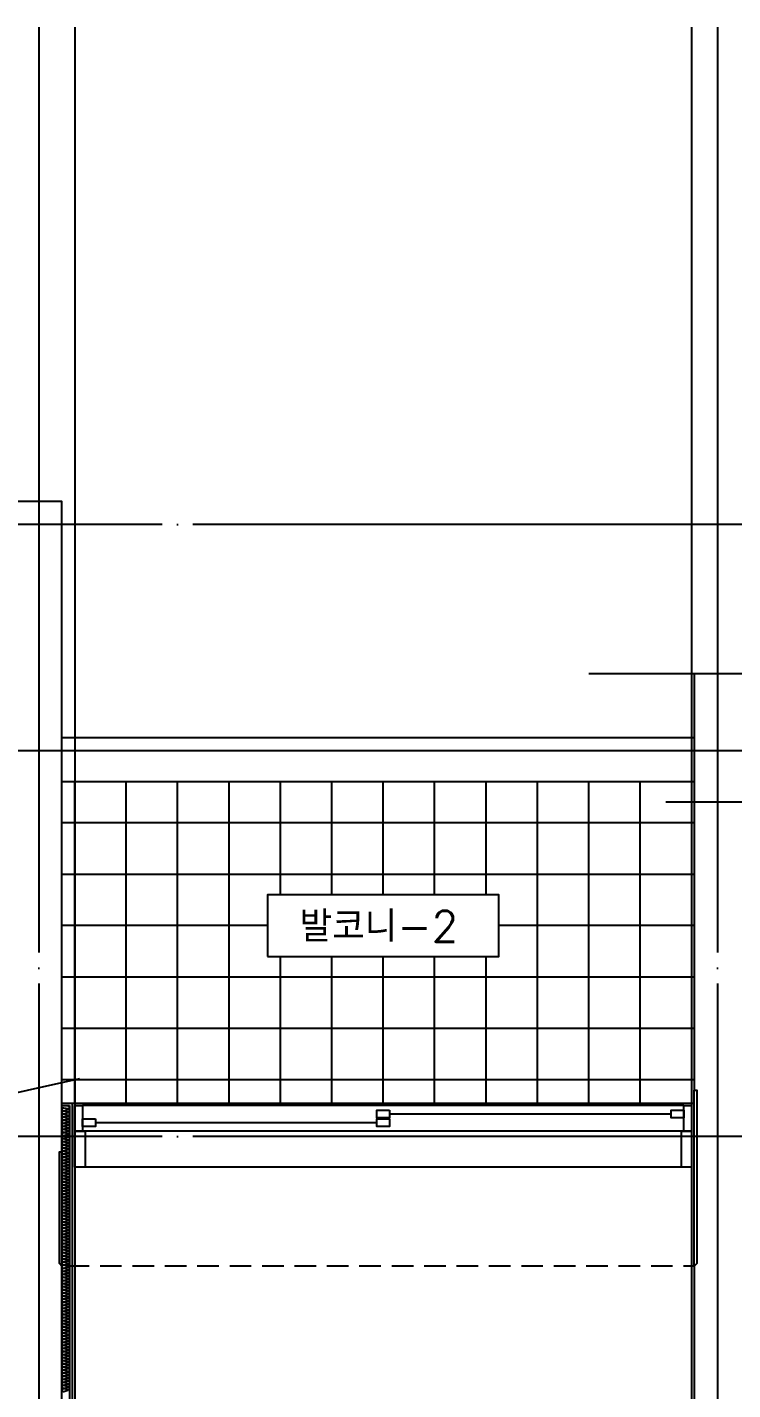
# Model space of a CAD drawing. Extents: x 0 to 40850, y 0 to 28500.
# Drawn here: x 12823 to 15568, y 17031 to 22332 of the extents above; entities that cross this region are included whole.
import ezdxf
from ezdxf.enums import TextEntityAlignment as Align

# ---------------------------------------------------------------- set-up
doc = ezdxf.new("R2010")
doc.units = 0
doc.header["$LTSCALE"] = 60
doc.header["$MEASUREMENT"] = 0
doc.linetypes.add('CEN', pattern=[62, 60, -1, 0, -1])
doc.linetypes.add('HIDDEN', pattern=[2.1, 0.7, -0.7, 0.7])
for name, color, linetype in [('2', 2, 'CONTINUOUS'), ('3', 3, 'CONTINUOUS'), ('4', 4, 'CONTINUOUS'), ('7', 7, 'CONTINUOUS'), ('8', 8, 'CONTINUOUS'), ('9', 9, 'CONTINUOUS'), ('CEN', 1, 'CEN'), ('INSUL', 9, 'CONTINUOUS'), ('WINDOW', 4, 'CONTINUOUS')]:
    doc.layers.add(name, color=color, linetype=linetype)
doc.styles.add('GHS', font='ROMANS', dxfattribs={"bigfont": 'GHS'})

msp = doc.modelspace()

# ---------------------------------------------------------------- linework, layer by layer
at = {"layer": '2'}
for p, q in [((15418.3, 19567), (12958.3, 19567)), ((15418.3, 19517), (12958.3, 19517)), ((15418.3, 19397), (12958.3, 19397)), ((15418.3, 17512), (15418.3, 18197)), ((12958.3, 18147), (12998.3, 18147)), ((12958.3, 18137), (12988.3, 18137)), ((12988.3, 18137), (12988.3, 15177)), ((12998.3, 18147), (12998.3, 15177)), ((12958.3, 17512), (12958.3, 17957))]:
    msp.add_line(p, q, dxfattribs=at)
msp.add_lwpolyline([(13758.3, 18717), (14658.3, 18717), (14658.3, 18957), (13758.3, 18957)], close=True, dxfattribs=at)
msp.add_lwpolyline([(11318.3, 17861.2), (12123.3, 18040.9), (12173.3, 17917), (12173.3, 18187), (12223.3, 18063.2), (13028.3, 18242.8)], dxfattribs=at)
at = {"layer": '4', "color": 4, "linetype": 'CONTINUOUS'}
msp.add_lwpolyline([(15378.3, 18137), (15408.3, 18137), (15408.3, 18037), (15378.3, 18037), (15378.3, 18087), (15378.3, 18087), (15378.3, 18137)], dxfattribs=at)
for points in [[(15378.3, 18119), (15378.3, 18089), (15328.3, 18089), (15328.3, 18119)], [(15368.3, 18037), (15408.3, 18037), (15408.3, 17897), (15368.3, 17897), (15368.3, 17948), (15368.3, 17948), (15368.3, 17988), (15368.3, 17988)]]:
    msp.add_lwpolyline(points, close=True, dxfattribs=at)
at = {"layer": '7'}
msp.add_lwpolyline([(12948.3, 17522), (12948.3, 17957), (12958.3, 17957), (12958.3, 20487), (12228.3, 20487), (12228.3, 20307), (12778.3, 20307), (12778.3, 14607), (12958.3, 14607), (12958.3, 14997), (14498.3, 14997), (14498.3, 15177), (12958.3, 15177), (12958.3, 17512)], close=True, dxfattribs=at)
msp.add_lwpolyline([(15708.3, 19817), (15418.3, 19817), (15418.3, 18197), (15428.3, 18197), (15428.3, 17522), (15418.3, 17512), (15418.3, 14997), (15598.3, 14997)], dxfattribs=at)
at = {"layer": '8'}
for p, q in [((13008.3, 22332), (13008.3, 6042)), ((15408.3, 22332), (15408.3, 14697))]:
    msp.add_line(p, q, dxfattribs=at)
at = {"layer": '9'}
for p, q in [((13008.3, 18147), (13008.3, 19397)), ((13208.3, 18147), (13208.3, 19397)), ((13408.3, 18147), (13408.3, 19397)), ((13608.3, 18147), (13608.3, 19397)), ((13808.3, 18957), (13808.3, 19397)), ((14008.3, 18957), (14008.3, 19397)), ((14208.3, 18957), (14208.3, 19397)), ((14408.3, 18957), (14408.3, 19397)), ((14608.3, 18957), (14608.3, 19397)), ((14808.3, 18147), (14808.3, 19397)), ((15008.3, 18147), (15008.3, 19397)), ((15208.3, 18147), (15208.3, 19397)), ((15418.3, 19237), (12958.3, 19237)), ((12958.3, 19037), (15418.3, 19037)), ((13758.3, 18837), (12958.3, 18837)), ((15418.3, 18837), (14658.3, 18837)), ((13808.3, 18147), (13808.3, 18717)), ((14008.3, 18147), (14008.3, 18717)), ((14208.3, 18147), (14208.3, 18717)), ((14408.3, 18147), (14408.3, 18717)), ((14608.3, 18147), (14608.3, 18717)), ((15418.3, 18637), (12958.3, 18637)), ((15418.3, 18437), (12958.3, 18437)), ((15418.3, 18237), (12958.3, 18237)), ((12998.3, 18147), (15418.3, 18147))]:
    msp.add_line(p, q, dxfattribs=at)
at = {"layer": '9', "linetype": 'HIDDEN'}
msp.add_line((15418.3, 17512), (12958.3, 17512), dxfattribs=at)
at = {"layer": 'CEN'}
for p, q in [((12868.3, 22332), (12868.3, 6042)), ((15508.3, 22332), (15508.3, 14697)), ((24508.3, 20397), (8868.3, 20397)), ((24508.3, 19817), (15008.3, 19817)), ((15808.3, 19517), (12368.3, 19517)), ((16528.3, 19317), (15308.3, 19317)), ((24508.3, 18017), (12368.3, 18017))]:
    msp.add_line(p, q, dxfattribs=at)
at = {"layer": 'INSUL'}
for points in [[(12980.8, 18133.5), (12984.1, 18133.5), (12987.1, 18131.7), (12988.3, 18128.4), (12987.1, 18125.1), (12984.1, 18123), (12980.8, 18123), (12973.3, 18125.3), (12965.8, 18127.5), (12962.5, 18127.5), (12959.5, 18125.7), (12958.3, 18122.4), (12959.5, 18119.1), (12962.5, 18117), (12965.8, 18117), (12973.3, 18119.3), (12980.8, 18121.5)], [(12980.8, 18121.5), (12984.1, 18121.5), (12987.1, 18119.7), (12988.3, 18116.4), (12987.1, 18113.1), (12984.1, 18111), (12980.8, 18111), (12973.3, 18113.3), (12965.8, 18115.5), (12962.5, 18115.5), (12959.5, 18113.7), (12958.3, 18110.4), (12959.5, 18107.1), (12962.5, 18105), (12965.8, 18105), (12973.3, 18107.3), (12980.8, 18109.5)], [(12980.8, 18109.5), (12984.1, 18109.5), (12987.1, 18107.7), (12988.3, 18104.4), (12987.1, 18101.1), (12984.1, 18099), (12980.8, 18099), (12973.3, 18101.3), (12965.8, 18103.5), (12962.5, 18103.5), (12959.5, 18101.7), (12958.3, 18098.4), (12959.5, 18095.1), (12962.5, 18093), (12965.8, 18093), (12973.3, 18095.3), (12980.8, 18097.5)], [(12980.8, 18097.5), (12984.1, 18097.5), (12987.1, 18095.7), (12988.3, 18092.4), (12987.1, 18089.1), (12984.1, 18087), (12980.8, 18087), (12973.3, 18089.3), (12965.8, 18091.5), (12962.5, 18091.5), (12959.5, 18089.7), (12958.3, 18086.4), (12959.5, 18083.1), (12962.5, 18081), (12965.8, 18081), (12973.3, 18083.3), (12980.8, 18085.5)], [(12980.8, 18085.5), (12984.1, 18085.5), (12987.1, 18083.7), (12988.3, 18080.4), (12987.1, 18077.1), (12984.1, 18075), (12980.8, 18075), (12973.3, 18077.3), (12965.8, 18079.5), (12962.5, 18079.5), (12959.5, 18077.7), (12958.3, 18074.4), (12959.5, 18071.1), (12962.5, 18069), (12965.8, 18069), (12973.3, 18071.3), (12980.8, 18073.5)], [(12980.8, 18073.5), (12984.1, 18073.5), (12987.1, 18071.7), (12988.3, 18068.4), (12987.1, 18065.1), (12984.1, 18063), (12980.8, 18063), (12973.3, 18065.3), (12965.8, 18067.5), (12962.5, 18067.5), (12959.5, 18065.7), (12958.3, 18062.4), (12959.5, 18059.1), (12962.5, 18057), (12965.8, 18057), (12973.3, 18059.3), (12980.8, 18061.5)], [(12980.8, 18061.5), (12984.1, 18061.5), (12987.1, 18059.7), (12988.3, 18056.4), (12987.1, 18053.1), (12984.1, 18051), (12980.8, 18051), (12973.3, 18053.3), (12965.8, 18055.5), (12962.5, 18055.5), (12959.5, 18053.7), (12958.3, 18050.4), (12959.5, 18047.1), (12962.5, 18045), (12965.8, 18045), (12973.3, 18047.3), (12980.8, 18049.5)], [(12980.8, 18049.5), (12984.1, 18049.5), (12987.1, 18047.7), (12988.3, 18044.4), (12987.1, 18041.1), (12984.1, 18039), (12980.8, 18039), (12973.3, 18041.3), (12965.8, 18043.5), (12962.5, 18043.5), (12959.5, 18041.7), (12958.3, 18038.4), (12959.5, 18035.1), (12962.5, 18033), (12965.8, 18033), (12973.3, 18035.3), (12980.8, 18037.5)], [(12980.8, 18037.5), (12984.1, 18037.5), (12987.1, 18035.7), (12988.3, 18032.4), (12987.1, 18029.1), (12984.1, 18027), (12980.8, 18027), (12973.3, 18029.3), (12965.8, 18031.5), (12962.5, 18031.5), (12959.5, 18029.7), (12958.3, 18026.4), (12959.5, 18023.1), (12962.5, 18021), (12965.8, 18021), (12973.3, 18023.3), (12980.8, 18025.5)], [(12980.8, 18025.5), (12984.1, 18025.5), (12987.1, 18023.7), (12988.3, 18020.4), (12987.1, 18017.1), (12984.1, 18015), (12980.8, 18015), (12973.3, 18017.3), (12965.8, 18019.5), (12962.5, 18019.5), (12959.5, 18017.7), (12958.3, 18014.4), (12959.5, 18011.1), (12962.5, 18009), (12965.8, 18009), (12973.3, 18011.3), (12980.8, 18013.5)], [(12980.8, 18013.5), (12984.1, 18013.5), (12987.1, 18011.7), (12988.3, 18008.4), (12987.1, 18005.1), (12984.1, 18003), (12980.8, 18003), (12973.3, 18005.3), (12965.8, 18007.5), (12962.5, 18007.5), (12959.5, 18005.7), (12958.3, 18002.4), (12959.5, 17999.1), (12962.5, 17997), (12965.8, 17997), (12973.3, 17999.3), (12980.8, 18001.5)], [(12980.8, 18001.5), (12984.1, 18001.5), (12987.1, 17999.7), (12988.3, 17996.4), (12987.1, 17993.1), (12984.1, 17991), (12980.8, 17991), (12973.3, 17993.3), (12965.8, 17995.5), (12962.5, 17995.5), (12959.5, 17993.7), (12958.3, 17990.4), (12959.5, 17987.1), (12962.5, 17985), (12965.8, 17985), (12973.3, 17987.3), (12980.8, 17989.5)], [(12980.8, 17989.5), (12984.1, 17989.5), (12987.1, 17987.7), (12988.3, 17984.4), (12987.1, 17981.1), (12984.1, 17979), (12980.8, 17979), (12973.3, 17981.3), (12965.8, 17983.5), (12962.5, 17983.5), (12959.5, 17981.7), (12958.3, 17978.4), (12959.5, 17975.1), (12962.5, 17973), (12965.8, 17973), (12973.3, 17975.3), (12980.8, 17977.5)], [(12980.8, 17977.5), (12984.1, 17977.5), (12987.1, 17975.7), (12988.3, 17972.4), (12987.1, 17969.1), (12984.1, 17967), (12980.8, 17967), (12973.3, 17969.3), (12965.8, 17971.5), (12962.5, 17971.5), (12959.5, 17969.7), (12958.3, 17966.4), (12959.5, 17963.1), (12962.5, 17961), (12965.8, 17961), (12973.3, 17963.3), (12980.8, 17965.5)], [(12980.8, 17965.5), (12984.1, 17965.5), (12987.1, 17963.7), (12988.3, 17960.4), (12987.1, 17957.1), (12984.1, 17955), (12980.8, 17955), (12973.3, 17957.3), (12965.8, 17959.5), (12962.5, 17959.5), (12959.5, 17957.7), (12958.3, 17954.4), (12959.5, 17951.1), (12962.5, 17949), (12965.8, 17949), (12973.3, 17951.3), (12980.8, 17953.5)], [(12980.8, 17953.5), (12984.1, 17953.5), (12987.1, 17951.7), (12988.3, 17948.4), (12987.1, 17945.1), (12984.1, 17943), (12980.8, 17943), (12973.3, 17945.3), (12965.8, 17947.5), (12962.5, 17947.5), (12959.5, 17945.7), (12958.3, 17942.4), (12959.5, 17939.1), (12962.5, 17937), (12965.8, 17937), (12973.3, 17939.3), (12980.8, 17941.5)], [(12980.8, 17941.5), (12984.1, 17941.5), (12987.1, 17939.7), (12988.3, 17936.4), (12987.1, 17933.1), (12984.1, 17931), (12980.8, 17931), (12973.3, 17933.3), (12965.8, 17935.5), (12962.5, 17935.5), (12959.5, 17933.7), (12958.3, 17930.4), (12959.5, 17927.1), (12962.5, 17925), (12965.8, 17925), (12973.3, 17927.3), (12980.8, 17929.5)], [(12980.8, 17929.5), (12984.1, 17929.5), (12987.1, 17927.7), (12988.3, 17924.4), (12987.1, 17921.1), (12984.1, 17919), (12980.8, 17919), (12973.3, 17921.3), (12965.8, 17923.5), (12962.5, 17923.5), (12959.5, 17921.7), (12958.3, 17918.4), (12959.5, 17915.1), (12962.5, 17913), (12965.8, 17913), (12973.3, 17915.3), (12980.8, 17917.5)], [(12980.8, 17917.5), (12984.1, 17917.5), (12987.1, 17915.7), (12988.3, 17912.4), (12987.1, 17909.1), (12984.1, 17907), (12980.8, 17907), (12973.3, 17909.3), (12965.8, 17911.5), (12962.5, 17911.5), (12959.5, 17909.7), (12958.3, 17906.4), (12959.5, 17903.1), (12962.5, 17901), (12965.8, 17901), (12973.3, 17903.3), (12980.8, 17905.5)], [(12980.8, 17905.5), (12984.1, 17905.5), (12987.1, 17903.7), (12988.3, 17900.4), (12987.1, 17897.1), (12984.1, 17895), (12980.8, 17895), (12973.3, 17897.3), (12965.8, 17899.5), (12962.5, 17899.5), (12959.5, 17897.7), (12958.3, 17894.4), (12959.5, 17891.1), (12962.5, 17889), (12965.8, 17889), (12973.3, 17891.3), (12980.8, 17893.5)], [(12980.8, 17893.5), (12984.1, 17893.5), (12987.1, 17891.7), (12988.3, 17888.4), (12987.1, 17885.1), (12984.1, 17883), (12980.8, 17883), (12973.3, 17885.3), (12965.8, 17887.5), (12962.5, 17887.5), (12959.5, 17885.7), (12958.3, 17882.4), (12959.5, 17879.1), (12962.5, 17877), (12965.8, 17877), (12973.3, 17879.3), (12980.8, 17881.5)], [(12980.8, 17881.5), (12984.1, 17881.5), (12987.1, 17879.7), (12988.3, 17876.4), (12987.1, 17873.1), (12984.1, 17871), (12980.8, 17871), (12973.3, 17873.3), (12965.8, 17875.5), (12962.5, 17875.5), (12959.5, 17873.7), (12958.3, 17870.4), (12959.5, 17867.1), (12962.5, 17865), (12965.8, 17865), (12973.3, 17867.3), (12980.8, 17869.5)], [(12980.8, 17869.5), (12984.1, 17869.5), (12987.1, 17867.7), (12988.3, 17864.4), (12987.1, 17861.1), (12984.1, 17859), (12980.8, 17859), (12973.3, 17861.3), (12965.8, 17863.5), (12962.5, 17863.5), (12959.5, 17861.7), (12958.3, 17858.4), (12959.5, 17855.1), (12962.5, 17853), (12965.8, 17853), (12973.3, 17855.3), (12980.8, 17857.5)], [(12980.8, 17857.5), (12984.1, 17857.5), (12987.1, 17855.7), (12988.3, 17852.4), (12987.1, 17849.1), (12984.1, 17847), (12980.8, 17847), (12973.3, 17849.3), (12965.8, 17851.5), (12962.5, 17851.5), (12959.5, 17849.7), (12958.3, 17846.4), (12959.5, 17843.1), (12962.5, 17841), (12965.8, 17841), (12973.3, 17843.3), (12980.8, 17845.5)], [(12980.8, 17845.5), (12984.1, 17845.5), (12987.1, 17843.7), (12988.3, 17840.4), (12987.1, 17837.1), (12984.1, 17835), (12980.8, 17835), (12973.3, 17837.3), (12965.8, 17839.5), (12962.5, 17839.5), (12959.5, 17837.7), (12958.3, 17834.4), (12959.5, 17831.1), (12962.5, 17829), (12965.8, 17829), (12973.3, 17831.3), (12980.8, 17833.5)], [(12980.8, 17833.5), (12984.1, 17833.5), (12987.1, 17831.7), (12988.3, 17828.4), (12987.1, 17825.1), (12984.1, 17823), (12980.8, 17823), (12973.3, 17825.3), (12965.8, 17827.5), (12962.5, 17827.5), (12959.5, 17825.7), (12958.3, 17822.4), (12959.5, 17819.1), (12962.5, 17817), (12965.8, 17817), (12973.3, 17819.3), (12980.8, 17821.5)], [(12980.8, 17821.5), (12984.1, 17821.5), (12987.1, 17819.7), (12988.3, 17816.4), (12987.1, 17813.1), (12984.1, 17811), (12980.8, 17811), (12973.3, 17813.3), (12965.8, 17815.5), (12962.5, 17815.5), (12959.5, 17813.7), (12958.3, 17810.4), (12959.5, 17807.1), (12962.5, 17805), (12965.8, 17805), (12973.3, 17807.3), (12980.8, 17809.5)], [(12980.8, 17809.5), (12984.1, 17809.5), (12987.1, 17807.7), (12988.3, 17804.4), (12987.1, 17801.1), (12984.1, 17799), (12980.8, 17799), (12973.3, 17801.3), (12965.8, 17803.5), (12962.5, 17803.5), (12959.5, 17801.7), (12958.3, 17798.4), (12959.5, 17795.1), (12962.5, 17793), (12965.8, 17793), (12973.3, 17795.3), (12980.8, 17797.5)], [(12980.8, 17797.5), (12984.1, 17797.5), (12987.1, 17795.7), (12988.3, 17792.4), (12987.1, 17789.1), (12984.1, 17787), (12980.8, 17787), (12973.3, 17789.3), (12965.8, 17791.5), (12962.5, 17791.5), (12959.5, 17789.7), (12958.3, 17786.4), (12959.5, 17783.1), (12962.5, 17781), (12965.8, 17781), (12973.3, 17783.3), (12980.8, 17785.5)], [(12980.8, 17785.5), (12984.1, 17785.5), (12987.1, 17783.7), (12988.3, 17780.4), (12987.1, 17777.1), (12984.1, 17775), (12980.8, 17775), (12973.3, 17777.3), (12965.8, 17779.5), (12962.5, 17779.5), (12959.5, 17777.7), (12958.3, 17774.4), (12959.5, 17771.1), (12962.5, 17769), (12965.8, 17769), (12973.3, 17771.3), (12980.8, 17773.5)], [(12980.8, 17773.5), (12984.1, 17773.5), (12987.1, 17771.7), (12988.3, 17768.4), (12987.1, 17765.1), (12984.1, 17763), (12980.8, 17763), (12973.3, 17765.3), (12965.8, 17767.5), (12962.5, 17767.5), (12959.5, 17765.7), (12958.3, 17762.4), (12959.5, 17759.1), (12962.5, 17757), (12965.8, 17757), (12973.3, 17759.3), (12980.8, 17761.5)], [(12980.8, 17761.5), (12984.1, 17761.5), (12987.1, 17759.7), (12988.3, 17756.4), (12987.1, 17753.1), (12984.1, 17751), (12980.8, 17751), (12973.3, 17753.3), (12965.8, 17755.5), (12962.5, 17755.5), (12959.5, 17753.7), (12958.3, 17750.4), (12959.5, 17747.1), (12962.5, 17745), (12965.8, 17745), (12973.3, 17747.3), (12980.8, 17749.5)], [(12980.8, 17749.5), (12984.1, 17749.5), (12987.1, 17747.7), (12988.3, 17744.4), (12987.1, 17741.1), (12984.1, 17739), (12980.8, 17739), (12973.3, 17741.3), (12965.8, 17743.5), (12962.5, 17743.5), (12959.5, 17741.7), (12958.3, 17738.4), (12959.5, 17735.1), (12962.5, 17733), (12965.8, 17733), (12973.3, 17735.3), (12980.8, 17737.5)], [(12980.8, 17737.5), (12984.1, 17737.5), (12987.1, 17735.7), (12988.3, 17732.4), (12987.1, 17729.1), (12984.1, 17727), (12980.8, 17727), (12973.3, 17729.3), (12965.8, 17731.5), (12962.5, 17731.5), (12959.5, 17729.7), (12958.3, 17726.4), (12959.5, 17723.1), (12962.5, 17721), (12965.8, 17721), (12973.3, 17723.3), (12980.8, 17725.5)], [(12980.8, 17725.5), (12984.1, 17725.5), (12987.1, 17723.7), (12988.3, 17720.4), (12987.1, 17717.1), (12984.1, 17715), (12980.8, 17715), (12973.3, 17717.3), (12965.8, 17719.5), (12962.5, 17719.5), (12959.5, 17717.7), (12958.3, 17714.4), (12959.5, 17711.1), (12962.5, 17709), (12965.8, 17709), (12973.3, 17711.3), (12980.8, 17713.5)], [(12980.8, 17713.5), (12984.1, 17713.5), (12987.1, 17711.7), (12988.3, 17708.4), (12987.1, 17705.1), (12984.1, 17703), (12980.8, 17703), (12973.3, 17705.3), (12965.8, 17707.5), (12962.5, 17707.5), (12959.5, 17705.7), (12958.3, 17702.4), (12959.5, 17699.1), (12962.5, 17697), (12965.8, 17697), (12973.3, 17699.3), (12980.8, 17701.5)], [(12980.8, 17701.5), (12984.1, 17701.5), (12987.1, 17699.7), (12988.3, 17696.4), (12987.1, 17693.1), (12984.1, 17691), (12980.8, 17691), (12973.3, 17693.3), (12965.8, 17695.5), (12962.5, 17695.5), (12959.5, 17693.7), (12958.3, 17690.4), (12959.5, 17687.1), (12962.5, 17685), (12965.8, 17685), (12973.3, 17687.3), (12980.8, 17689.5)], [(12980.8, 17689.5), (12984.1, 17689.5), (12987.1, 17687.7), (12988.3, 17684.4), (12987.1, 17681.1), (12984.1, 17679), (12980.8, 17679), (12973.3, 17681.3), (12965.8, 17683.5), (12962.5, 17683.5), (12959.5, 17681.7), (12958.3, 17678.4), (12959.5, 17675.1), (12962.5, 17673), (12965.8, 17673), (12973.3, 17675.3), (12980.8, 17677.5)], [(12980.8, 17677.5), (12984.1, 17677.5), (12987.1, 17675.7), (12988.3, 17672.4), (12987.1, 17669.1), (12984.1, 17667), (12980.8, 17667), (12973.3, 17669.3), (12965.8, 17671.5), (12962.5, 17671.5), (12959.5, 17669.7), (12958.3, 17666.4), (12959.5, 17663.1), (12962.5, 17661), (12965.8, 17661), (12973.3, 17663.3), (12980.8, 17665.5)], [(12980.8, 17665.5), (12984.1, 17665.5), (12987.1, 17663.7), (12988.3, 17660.4), (12987.1, 17657.1), (12984.1, 17655), (12980.8, 17655), (12973.3, 17657.3), (12965.8, 17659.5), (12962.5, 17659.5), (12959.5, 17657.7), (12958.3, 17654.4), (12959.5, 17651.1), (12962.5, 17649), (12965.8, 17649), (12973.3, 17651.3), (12980.8, 17653.5)], [(12980.8, 17653.5), (12984.1, 17653.5), (12987.1, 17651.7), (12988.3, 17648.4), (12987.1, 17645.1), (12984.1, 17643), (12980.8, 17643), (12973.3, 17645.3), (12965.8, 17647.5), (12962.5, 17647.5), (12959.5, 17645.7), (12958.3, 17642.4), (12959.5, 17639.1), (12962.5, 17637), (12965.8, 17637), (12973.3, 17639.3), (12980.8, 17641.5)], [(12980.8, 17641.5), (12984.1, 17641.5), (12987.1, 17639.7), (12988.3, 17636.4), (12987.1, 17633.1), (12984.1, 17631), (12980.8, 17631), (12973.3, 17633.3), (12965.8, 17635.5), (12962.5, 17635.5), (12959.5, 17633.7), (12958.3, 17630.4), (12959.5, 17627.1), (12962.5, 17625), (12965.8, 17625), (12973.3, 17627.3), (12980.8, 17629.5)], [(12980.8, 17629.5), (12984.1, 17629.5), (12987.1, 17627.7), (12988.3, 17624.4), (12987.1, 17621.1), (12984.1, 17619), (12980.8, 17619), (12973.3, 17621.3), (12965.8, 17623.5), (12962.5, 17623.5), (12959.5, 17621.7), (12958.3, 17618.4), (12959.5, 17615.1), (12962.5, 17613), (12965.8, 17613), (12973.3, 17615.3), (12980.8, 17617.5)], [(12980.8, 17617.5), (12984.1, 17617.5), (12987.1, 17615.7), (12988.3, 17612.4), (12987.1, 17609.1), (12984.1, 17607), (12980.8, 17607), (12973.3, 17609.3), (12965.8, 17611.5), (12962.5, 17611.5), (12959.5, 17609.7), (12958.3, 17606.4), (12959.5, 17603.1), (12962.5, 17601), (12965.8, 17601), (12973.3, 17603.3), (12980.8, 17605.5)], [(12980.8, 17605.5), (12984.1, 17605.5), (12987.1, 17603.7), (12988.3, 17600.4), (12987.1, 17597.1), (12984.1, 17595), (12980.8, 17595), (12973.3, 17597.3), (12965.8, 17599.5), (12962.5, 17599.5), (12959.5, 17597.7), (12958.3, 17594.4), (12959.5, 17591.1), (12962.5, 17589), (12965.8, 17589), (12973.3, 17591.3), (12980.8, 17593.5)], [(12980.8, 17593.5), (12984.1, 17593.5), (12987.1, 17591.7), (12988.3, 17588.4), (12987.1, 17585.1), (12984.1, 17583), (12980.8, 17583), (12973.3, 17585.3), (12965.8, 17587.5), (12962.5, 17587.5), (12959.5, 17585.7), (12958.3, 17582.4), (12959.5, 17579.1), (12962.5, 17577), (12965.8, 17577), (12973.3, 17579.3), (12980.8, 17581.5)], [(12980.8, 17581.5), (12984.1, 17581.5), (12987.1, 17579.7), (12988.3, 17576.4), (12987.1, 17573.1), (12984.1, 17571), (12980.8, 17571), (12973.3, 17573.3), (12965.8, 17575.5), (12962.5, 17575.5), (12959.5, 17573.7), (12958.3, 17570.4), (12959.5, 17567.1), (12962.5, 17565), (12965.8, 17565), (12973.3, 17567.3), (12980.8, 17569.5)], [(12980.8, 17569.5), (12984.1, 17569.5), (12987.1, 17567.7), (12988.3, 17564.4), (12987.1, 17561.1), (12984.1, 17559), (12980.8, 17559), (12973.3, 17561.3), (12965.8, 17563.5), (12962.5, 17563.5), (12959.5, 17561.7), (12958.3, 17558.4), (12959.5, 17555.1), (12962.5, 17553), (12965.8, 17553), (12973.3, 17555.3), (12980.8, 17557.5)], [(12980.8, 17557.5), (12984.1, 17557.5), (12987.1, 17555.7), (12988.3, 17552.4), (12987.1, 17549.1), (12984.1, 17547), (12980.8, 17547), (12973.3, 17549.3), (12965.8, 17551.5), (12962.5, 17551.5), (12959.5, 17549.7), (12958.3, 17546.4), (12959.5, 17543.1), (12962.5, 17541), (12965.8, 17541), (12973.3, 17543.3), (12980.8, 17545.5)], [(12980.8, 17545.5), (12984.1, 17545.5), (12987.1, 17543.7), (12988.3, 17540.4), (12987.1, 17537.1), (12984.1, 17535), (12980.8, 17535), (12973.3, 17537.3), (12965.8, 17539.5), (12962.5, 17539.5), (12959.5, 17537.7), (12958.3, 17534.4), (12959.5, 17531.1), (12962.5, 17529), (12965.8, 17529), (12973.3, 17531.3), (12980.8, 17533.5)], [(12980.8, 17533.5), (12984.1, 17533.5), (12987.1, 17531.7), (12988.3, 17528.4), (12987.1, 17525.1), (12984.1, 17523), (12980.8, 17523), (12973.3, 17525.3), (12965.8, 17527.5), (12962.5, 17527.5), (12959.5, 17525.7), (12958.3, 17522.4), (12959.5, 17519.1), (12962.5, 17517), (12965.8, 17517), (12973.3, 17519.3), (12980.8, 17521.5)], [(12980.8, 17521.5), (12984.1, 17521.5), (12987.1, 17519.7), (12988.3, 17516.4), (12987.1, 17513.1), (12984.1, 17511), (12980.8, 17511), (12973.3, 17513.3), (12965.8, 17515.5), (12962.5, 17515.5), (12959.5, 17513.7), (12958.3, 17510.4), (12959.5, 17507.1), (12962.5, 17505), (12965.8, 17505), (12973.3, 17507.3), (12980.8, 17509.5)], [(12980.8, 17509.5), (12984.1, 17509.5), (12987.1, 17507.7), (12988.3, 17504.4), (12987.1, 17501.1), (12984.1, 17499), (12980.8, 17499), (12973.3, 17501.3), (12965.8, 17503.5), (12962.5, 17503.5), (12959.5, 17501.7), (12958.3, 17498.4), (12959.5, 17495.1), (12962.5, 17493), (12965.8, 17493), (12973.3, 17495.3), (12980.8, 17497.5)], [(12980.8, 17497.5), (12984.1, 17497.5), (12987.1, 17495.7), (12988.3, 17492.4), (12987.1, 17489.1), (12984.1, 17487), (12980.8, 17487), (12973.3, 17489.3), (12965.8, 17491.5), (12962.5, 17491.5), (12959.5, 17489.7), (12958.3, 17486.4), (12959.5, 17483.1), (12962.5, 17481), (12965.8, 17481), (12973.3, 17483.3), (12980.8, 17485.5)], [(12980.8, 17485.5), (12984.1, 17485.5), (12987.1, 17483.7), (12988.3, 17480.4), (12987.1, 17477.1), (12984.1, 17475), (12980.8, 17475), (12973.3, 17477.3), (12965.8, 17479.5), (12962.5, 17479.5), (12959.5, 17477.7), (12958.3, 17474.4), (12959.5, 17471.1), (12962.5, 17469), (12965.8, 17469), (12973.3, 17471.3), (12980.8, 17473.5)], [(12980.8, 17473.5), (12984.1, 17473.5), (12987.1, 17471.7), (12988.3, 17468.4), (12987.1, 17465.1), (12984.1, 17463), (12980.8, 17463), (12973.3, 17465.3), (12965.8, 17467.5), (12962.5, 17467.5), (12959.5, 17465.7), (12958.3, 17462.4), (12959.5, 17459.1), (12962.5, 17457), (12965.8, 17457), (12973.3, 17459.3), (12980.8, 17461.5)], [(12980.8, 17461.5), (12984.1, 17461.5), (12987.1, 17459.7), (12988.3, 17456.4), (12987.1, 17453.1), (12984.1, 17451), (12980.8, 17451), (12973.3, 17453.3), (12965.8, 17455.5), (12962.5, 17455.5), (12959.5, 17453.7), (12958.3, 17450.4), (12959.5, 17447.1), (12962.5, 17445), (12965.8, 17445), (12973.3, 17447.3), (12980.8, 17449.5)], [(12980.8, 17449.5), (12984.1, 17449.5), (12987.1, 17447.7), (12988.3, 17444.4), (12987.1, 17441.1), (12984.1, 17439), (12980.8, 17439), (12973.3, 17441.3), (12965.8, 17443.5), (12962.5, 17443.5), (12959.5, 17441.7), (12958.3, 17438.4), (12959.5, 17435.1), (12962.5, 17433), (12965.8, 17433), (12973.3, 17435.3), (12980.8, 17437.5)], [(12980.8, 17437.5), (12984.1, 17437.5), (12987.1, 17435.7), (12988.3, 17432.4), (12987.1, 17429.1), (12984.1, 17427), (12980.8, 17427), (12973.3, 17429.3), (12965.8, 17431.5), (12962.5, 17431.5), (12959.5, 17429.7), (12958.3, 17426.4), (12959.5, 17423.1), (12962.5, 17421), (12965.8, 17421), (12973.3, 17423.3), (12980.8, 17425.5)], [(12980.8, 17425.5), (12984.1, 17425.5), (12987.1, 17423.7), (12988.3, 17420.4), (12987.1, 17417.1), (12984.1, 17415), (12980.8, 17415), (12973.3, 17417.3), (12965.8, 17419.5), (12962.5, 17419.5), (12959.5, 17417.7), (12958.3, 17414.4), (12959.5, 17411.1), (12962.5, 17409), (12965.8, 17409), (12973.3, 17411.3), (12980.8, 17413.5)], [(12980.8, 17413.5), (12984.1, 17413.5), (12987.1, 17411.7), (12988.3, 17408.4), (12987.1, 17405.1), (12984.1, 17403), (12980.8, 17403), (12973.3, 17405.3), (12965.8, 17407.5), (12962.5, 17407.5), (12959.5, 17405.7), (12958.3, 17402.4), (12959.5, 17399.1), (12962.5, 17397), (12965.8, 17397), (12973.3, 17399.3), (12980.8, 17401.5)], [(12980.8, 17401.5), (12984.1, 17401.5), (12987.1, 17399.7), (12988.3, 17396.4), (12987.1, 17393.1), (12984.1, 17391), (12980.8, 17391), (12973.3, 17393.3), (12965.8, 17395.5), (12962.5, 17395.5), (12959.5, 17393.7), (12958.3, 17390.4), (12959.5, 17387.1), (12962.5, 17385), (12965.8, 17385), (12973.3, 17387.3), (12980.8, 17389.5)], [(12980.8, 17389.5), (12984.1, 17389.5), (12987.1, 17387.7), (12988.3, 17384.4), (12987.1, 17381.1), (12984.1, 17379), (12980.8, 17379), (12973.3, 17381.3), (12965.8, 17383.5), (12962.5, 17383.5), (12959.5, 17381.7), (12958.3, 17378.4), (12959.5, 17375.1), (12962.5, 17373), (12965.8, 17373), (12973.3, 17375.3), (12980.8, 17377.5)], [(12980.8, 17377.5), (12984.1, 17377.5), (12987.1, 17375.7), (12988.3, 17372.4), (12987.1, 17369.1), (12984.1, 17367), (12980.8, 17367), (12973.3, 17369.3), (12965.8, 17371.5), (12962.5, 17371.5), (12959.5, 17369.7), (12958.3, 17366.4), (12959.5, 17363.1), (12962.5, 17361), (12965.8, 17361), (12973.3, 17363.3), (12980.8, 17365.5)], [(12980.8, 17365.5), (12984.1, 17365.5), (12987.1, 17363.7), (12988.3, 17360.4), (12987.1, 17357.1), (12984.1, 17355), (12980.8, 17355), (12973.3, 17357.3), (12965.8, 17359.5), (12962.5, 17359.5), (12959.5, 17357.7), (12958.3, 17354.4), (12959.5, 17351.1), (12962.5, 17349), (12965.8, 17349), (12973.3, 17351.3), (12980.8, 17353.5)], [(12980.8, 17353.5), (12984.1, 17353.5), (12987.1, 17351.7), (12988.3, 17348.4), (12987.1, 17345.1), (12984.1, 17343), (12980.8, 17343), (12973.3, 17345.3), (12965.8, 17347.5), (12962.5, 17347.5), (12959.5, 17345.7), (12958.3, 17342.4), (12959.5, 17339.1), (12962.5, 17337), (12965.8, 17337), (12973.3, 17339.3), (12980.8, 17341.5)], [(12980.8, 17341.5), (12984.1, 17341.5), (12987.1, 17339.7), (12988.3, 17336.4), (12987.1, 17333.1), (12984.1, 17331), (12980.8, 17331), (12973.3, 17333.3), (12965.8, 17335.5), (12962.5, 17335.5), (12959.5, 17333.7), (12958.3, 17330.4), (12959.5, 17327.1), (12962.5, 17325), (12965.8, 17325), (12973.3, 17327.3), (12980.8, 17329.5)], [(12980.8, 17329.5), (12984.1, 17329.5), (12987.1, 17327.7), (12988.3, 17324.4), (12987.1, 17321.1), (12984.1, 17319), (12980.8, 17319), (12973.3, 17321.3), (12965.8, 17323.5), (12962.5, 17323.5), (12959.5, 17321.7), (12958.3, 17318.4), (12959.5, 17315.1), (12962.5, 17313), (12965.8, 17313), (12973.3, 17315.3), (12980.8, 17317.5)], [(12980.8, 17317.5), (12984.1, 17317.5), (12987.1, 17315.7), (12988.3, 17312.4), (12987.1, 17309.1), (12984.1, 17307), (12980.8, 17307), (12973.3, 17309.3), (12965.8, 17311.5), (12962.5, 17311.5), (12959.5, 17309.7), (12958.3, 17306.4), (12959.5, 17303.1), (12962.5, 17301), (12965.8, 17301), (12973.3, 17303.3), (12980.8, 17305.5)], [(12980.8, 17305.5), (12984.1, 17305.5), (12987.1, 17303.7), (12988.3, 17300.4), (12987.1, 17297.1), (12984.1, 17295), (12980.8, 17295), (12973.3, 17297.3), (12965.8, 17299.5), (12962.5, 17299.5), (12959.5, 17297.7), (12958.3, 17294.4), (12959.5, 17291.1), (12962.5, 17289), (12965.8, 17289), (12973.3, 17291.3), (12980.8, 17293.5)], [(12980.8, 17293.5), (12984.1, 17293.5), (12987.1, 17291.7), (12988.3, 17288.4), (12987.1, 17285.1), (12984.1, 17283), (12980.8, 17283), (12973.3, 17285.3), (12965.8, 17287.5), (12962.5, 17287.5), (12959.5, 17285.7), (12958.3, 17282.4), (12959.5, 17279.1), (12962.5, 17277), (12965.8, 17277), (12973.3, 17279.3), (12980.8, 17281.5)], [(12980.8, 17281.5), (12984.1, 17281.5), (12987.1, 17279.7), (12988.3, 17276.4), (12987.1, 17273.1), (12984.1, 17271), (12980.8, 17271), (12973.3, 17273.3), (12965.8, 17275.5), (12962.5, 17275.5), (12959.5, 17273.7), (12958.3, 17270.4), (12959.5, 17267.1), (12962.5, 17265), (12965.8, 17265), (12973.3, 17267.3), (12980.8, 17269.5)], [(12980.8, 17269.5), (12984.1, 17269.5), (12987.1, 17267.7), (12988.3, 17264.4), (12987.1, 17261.1), (12984.1, 17259), (12980.8, 17259), (12973.3, 17261.3), (12965.8, 17263.5), (12962.5, 17263.5), (12959.5, 17261.7), (12958.3, 17258.4), (12959.5, 17255.1), (12962.5, 17253), (12965.8, 17253), (12973.3, 17255.3), (12980.8, 17257.5)], [(12980.8, 17257.5), (12984.1, 17257.5), (12987.1, 17255.7), (12988.3, 17252.4), (12987.1, 17249.1), (12984.1, 17247), (12980.8, 17247), (12973.3, 17249.3), (12965.8, 17251.5), (12962.5, 17251.5), (12959.5, 17249.7), (12958.3, 17246.4), (12959.5, 17243.1), (12962.5, 17241), (12965.8, 17241), (12973.3, 17243.3), (12980.8, 17245.5)], [(12980.8, 17245.5), (12984.1, 17245.5), (12987.1, 17243.7), (12988.3, 17240.4), (12987.1, 17237.1), (12984.1, 17235), (12980.8, 17235), (12973.3, 17237.3), (12965.8, 17239.5), (12962.5, 17239.5), (12959.5, 17237.7), (12958.3, 17234.4), (12959.5, 17231.1), (12962.5, 17229), (12965.8, 17229), (12973.3, 17231.3), (12980.8, 17233.5)], [(12980.8, 17233.5), (12984.1, 17233.5), (12987.1, 17231.7), (12988.3, 17228.4), (12987.1, 17225.1), (12984.1, 17223), (12980.8, 17223), (12973.3, 17225.3), (12965.8, 17227.5), (12962.5, 17227.5), (12959.5, 17225.7), (12958.3, 17222.4), (12959.5, 17219.1), (12962.5, 17217), (12965.8, 17217), (12973.3, 17219.3), (12980.8, 17221.5)], [(12980.8, 17221.5), (12984.1, 17221.5), (12987.1, 17219.7), (12988.3, 17216.4), (12987.1, 17213.1), (12984.1, 17211), (12980.8, 17211), (12973.3, 17213.3), (12965.8, 17215.5), (12962.5, 17215.5), (12959.5, 17213.7), (12958.3, 17210.4), (12959.5, 17207.1), (12962.5, 17205), (12965.8, 17205), (12973.3, 17207.3), (12980.8, 17209.5)], [(12980.8, 17209.5), (12984.1, 17209.5), (12987.1, 17207.7), (12988.3, 17204.4), (12987.1, 17201.1), (12984.1, 17199), (12980.8, 17199), (12973.3, 17201.3), (12965.8, 17203.5), (12962.5, 17203.5), (12959.5, 17201.7), (12958.3, 17198.4), (12959.5, 17195.1), (12962.5, 17193), (12965.8, 17193), (12973.3, 17195.3), (12980.8, 17197.5)], [(12980.8, 17197.5), (12984.1, 17197.5), (12987.1, 17195.7), (12988.3, 17192.4), (12987.1, 17189.1), (12984.1, 17187), (12980.8, 17187), (12973.3, 17189.3), (12965.8, 17191.5), (12962.5, 17191.5), (12959.5, 17189.7), (12958.3, 17186.4), (12959.5, 17183.1), (12962.5, 17181), (12965.8, 17181), (12973.3, 17183.3), (12980.8, 17185.5)], [(12980.8, 17185.5), (12984.1, 17185.5), (12987.1, 17183.7), (12988.3, 17180.4), (12987.1, 17177.1), (12984.1, 17175), (12980.8, 17175), (12973.3, 17177.3), (12965.8, 17179.5), (12962.5, 17179.5), (12959.5, 17177.7), (12958.3, 17174.4), (12959.5, 17171.1), (12962.5, 17169), (12965.8, 17169), (12973.3, 17171.3), (12980.8, 17173.5)], [(12980.8, 17173.5), (12984.1, 17173.5), (12987.1, 17171.7), (12988.3, 17168.4), (12987.1, 17165.1), (12984.1, 17163), (12980.8, 17163), (12973.3, 17165.3), (12965.8, 17167.5), (12962.5, 17167.5), (12959.5, 17165.7), (12958.3, 17162.4), (12959.5, 17159.1), (12962.5, 17157), (12965.8, 17157), (12973.3, 17159.3), (12980.8, 17161.5)], [(12980.8, 17161.5), (12984.1, 17161.5), (12987.1, 17159.7), (12988.3, 17156.4), (12987.1, 17153.1), (12984.1, 17151), (12980.8, 17151), (12973.3, 17153.3), (12965.8, 17155.5), (12962.5, 17155.5), (12959.5, 17153.7), (12958.3, 17150.4), (12959.5, 17147.1), (12962.5, 17145), (12965.8, 17145), (12973.3, 17147.3), (12980.8, 17149.5)], [(12980.8, 17149.5), (12984.1, 17149.5), (12987.1, 17147.7), (12988.3, 17144.4), (12987.1, 17141.1), (12984.1, 17139), (12980.8, 17139), (12973.3, 17141.3), (12965.8, 17143.5), (12962.5, 17143.5), (12959.5, 17141.7), (12958.3, 17138.4), (12959.5, 17135.1), (12962.5, 17133), (12965.8, 17133), (12973.3, 17135.3), (12980.8, 17137.5)], [(12980.8, 17137.5), (12984.1, 17137.5), (12987.1, 17135.7), (12988.3, 17132.4), (12987.1, 17129.1), (12984.1, 17127), (12980.8, 17127), (12973.3, 17129.3), (12965.8, 17131.5), (12962.5, 17131.5), (12959.5, 17129.7), (12958.3, 17126.4), (12959.5, 17123.1), (12962.5, 17121), (12965.8, 17121), (12973.3, 17123.3), (12980.8, 17125.5)], [(12980.8, 17125.5), (12984.1, 17125.5), (12987.1, 17123.7), (12988.3, 17120.4), (12987.1, 17117.1), (12984.1, 17115), (12980.8, 17115), (12973.3, 17117.3), (12965.8, 17119.5), (12962.5, 17119.5), (12959.5, 17117.7), (12958.3, 17114.4), (12959.5, 17111.1), (12962.5, 17109), (12965.8, 17109), (12973.3, 17111.3), (12980.8, 17113.5)], [(12980.8, 17113.5), (12984.1, 17113.5), (12987.1, 17111.7), (12988.3, 17108.4), (12987.1, 17105.1), (12984.1, 17103), (12980.8, 17103), (12973.3, 17105.3), (12965.8, 17107.5), (12962.5, 17107.5), (12959.5, 17105.7), (12958.3, 17102.4), (12959.5, 17099.1), (12962.5, 17097), (12965.8, 17097), (12973.3, 17099.3), (12980.8, 17101.5)], [(12980.8, 17101.5), (12984.1, 17101.5), (12987.1, 17099.7), (12988.3, 17096.4), (12987.1, 17093.1), (12984.1, 17091), (12980.8, 17091), (12973.3, 17093.3), (12965.8, 17095.5), (12962.5, 17095.5), (12959.5, 17093.7), (12958.3, 17090.4), (12959.5, 17087.1), (12962.5, 17085), (12965.8, 17085), (12973.3, 17087.3), (12980.8, 17089.5)], [(12980.8, 17089.5), (12984.1, 17089.5), (12987.1, 17087.7), (12988.3, 17084.4), (12987.1, 17081.1), (12984.1, 17079), (12980.8, 17079), (12973.3, 17081.3), (12965.8, 17083.5), (12962.5, 17083.5), (12959.5, 17081.7), (12958.3, 17078.4), (12959.5, 17075.1), (12962.5, 17073), (12965.8, 17073), (12973.3, 17075.3), (12980.8, 17077.5)], [(12980.8, 17077.5), (12984.1, 17077.5), (12987.1, 17075.7), (12988.3, 17072.4), (12987.1, 17069.1), (12984.1, 17067), (12980.8, 17067), (12973.3, 17069.3), (12965.8, 17071.5), (12962.5, 17071.5), (12959.5, 17069.7), (12958.3, 17066.4), (12959.5, 17063.1), (12962.5, 17061), (12965.8, 17061), (12973.3, 17063.3), (12980.8, 17065.5)], [(12980.8, 17065.5), (12984.1, 17065.5), (12987.1, 17063.7), (12988.3, 17060.4), (12987.1, 17057.1), (12984.1, 17055), (12980.8, 17055), (12973.3, 17057.3), (12965.8, 17059.5), (12962.5, 17059.5), (12959.5, 17057.7), (12958.3, 17054.4), (12959.5, 17051.1), (12962.5, 17049), (12965.8, 17049), (12973.3, 17051.3), (12980.8, 17053.5)], [(12980.8, 17053.5), (12984.1, 17053.5), (12987.1, 17051.7), (12988.3, 17048.4), (12987.1, 17045.1), (12984.1, 17043), (12980.8, 17043), (12973.3, 17045.3), (12965.8, 17047.5), (12962.5, 17047.5), (12959.5, 17045.7), (12958.3, 17042.4), (12959.5, 17039.1), (12962.5, 17037), (12965.8, 17037), (12973.3, 17039.3), (12980.8, 17041.5)], [(12980.8, 17041.5), (12984.1, 17041.5), (12987.1, 17039.7), (12988.3, 17036.4), (12987.1, 17033.1), (12984.1, 17031), (12980.8, 17031), (12973.3, 17033.3), (12965.8, 17035.5), (12962.5, 17035.5), (12959.5, 17033.7), (12958.3, 17030.4), (12959.5, 17027.1), (12962.5, 17025), (12965.8, 17025), (12973.3, 17027.3), (12980.8, 17029.5)]]:
    msp.add_lwpolyline(points, dxfattribs=at)
at = {"layer": 'WINDOW', "color": 9, "linetype": 'CONTINUOUS'}
for p, q in [((15378.3, 18137), (13038.3, 18137)), ((15378.3, 18037), (13048.3, 18037)), ((15368.3, 17897), (13048.3, 17897))]:
    msp.add_line(p, q, dxfattribs=at)
at = {"layer": 'WINDOW', "color": 4, "linetype": 'CONTINUOUS'}
for p, q in [((15328.3, 18104), (14233.3, 18104)), ((14183.3, 18070), (13088.3, 18070))]:
    msp.add_line(p, q, dxfattribs=at)
msp.add_lwpolyline([(13048.3, 18037), (13008.3, 18037), (13008.3, 18137), (13038.3, 18137), (13038.3, 18087), (13038.3, 18087), (13038.3, 18037)], dxfattribs=at)
for points in [[(13088.3, 18085), (13088.3, 18055), (13038.3, 18055), (13038.3, 18085)], [(14233.3, 18119), (14233.3, 18089), (14183.3, 18089), (14183.3, 18119)], [(14233.3, 18085), (14233.3, 18055), (14183.3, 18055), (14183.3, 18085)], [(13048.3, 17897), (13008.3, 17897), (13008.3, 18037), (13048.3, 18037), (13048.3, 17988), (13048.3, 17988), (13048.3, 17948), (13048.3, 17948)]]:
    msp.add_lwpolyline(points, close=True, dxfattribs=at)

# ---------------------------------------------------------------- texts
at = {"layer": '3', "style": 'GHS'}
msp.add_text('발코니-2', height=120, dxfattribs=at).set_placement((14191.1, 18839.4), align=Align.MIDDLE)

doc.saveas('drawing.dxf')
